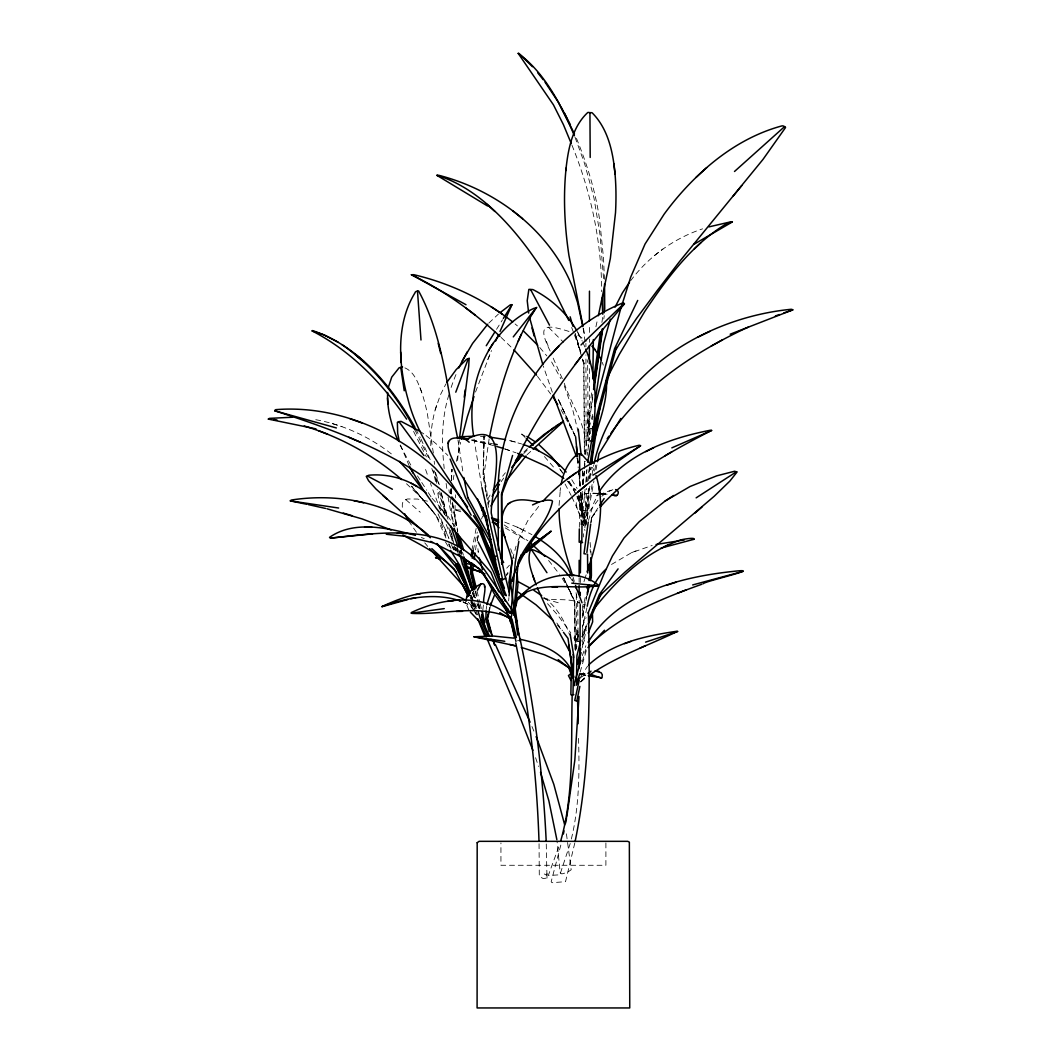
<?xml version="1.0" encoding="UTF-8"?>
<svg xmlns="http://www.w3.org/2000/svg" width="1061" height="1061" viewBox="0 0 1061 1061"><rect width="100%" height="100%" fill="white"/><g stroke="black" fill="none" stroke-linecap="round" stroke-linejoin="round"><path stroke-width="0.75" stroke-dasharray="5 3.75" d="M579.12 582.423L579.134 577.675M589.372 342.332L589.385 339.029M589.385 332.438L589.412 324.175M539.054 843.734L539.293 876.413L543.126 878.521L546.985 878.057L546.203 841.346M430.766 445.739L430.806 438.273A202.187 154.004 31.4 0 1 435.143 410.037L440.461 394.732L445.912 383.963M546.985 878.057L546.999 876.134M546.999 873.548L546.999 875.458L543.152 873.349M580.327 582.569L580.354 576.07M579.333 527.29L579.744 492.622M579.81 486.018L579.969 472.808M581.985 525.977L582.396 491.323M582.462 484.718L582.622 471.508M586.004 524.664L586.428 488.352M586.508 481.747L586.64 470.195M483.405 474.731L484.081 436.257L483.378 474.652L488.471 507.304M587.569 518.988L587.847 502.781L587.515 520.023L588.338 488.418M477.516 540.686L477.835 534.996M484.108 434.652L483.06 474.877L486.349 496.044M581.229 525.023L582.608 491.177M455.089 505.487L454.957 525.235M451.217 488.829L450.978 495.354L451.164 488.856M451.522 480.66L451.946 469.227L451.349 480.633M451.482 480.686L451.933 469.241M559.067 505.434L560.341 489.28M450.779 493.683L450.991 488.789M588.696 480.62L589.425 466.482M455.355 497.914L455.527 494.771M583.033 483.644L583.696 472.981M584.279 465.315C585.526 462.317 583.126 460.434 585.553 461.575M457.623 460.607L459.294 440.235M508.643 600.844L508.922 597.568M585.168 454.652L587.794 429.121L592.423 428.193M451.429 494.055L451.721 490.819M582.29 491.27L580.433 510.673L586.985 510.938L589.465 485.076M582.913 484.811L584.306 470.262M584.452 468.657L585.075 462.185M585.844 454.108C589.001 428.843 571.972 406.416 564.227 383.154M582.98 511.402L585.141 488.776M585.765 482.317L586.998 469.386M590.075 478.617L591.163 467.304M483.405 605.088L482.543 612.277M486.19 609.452L486.601 606.348M471.813 550.54L476.787 525.261M588.457 520.487L593.669 503.352L599.226 491.84M590.778 522.821L591.534 517.702M591.043 522.543L591.68 517.795L597.9 508.179M575.659 649.226L578.059 635.314M475.567 549.89L476.243 545.115M592.714 397.809L588.431 427.291L586.667 427.251L591.905 391.217M601.905 322.425L602.86 315.873M592.82 394.294L588.059 427.052L586.773 427.212M603.789 318.95L604.266 315.674M582.794 484.612L584.73 471.601M587.144 455.341L587.622 452.092M587.874 450.474L588.828 443.962M589.08 442.344L591.494 426.084M592.449 419.586L592.94 416.336M587.383 481.535L589.558 466.893M589.293 478.418L590.99 467.039M576.388 649.146L576.879 645.937M582.317 633.457L583.908 619.425L582.701 605.446M560.089 490.872L560.606 487.715M453.219 479.678L453.962 475.169M473.259 550.487L477.291 532.038M589.876 486.203L582.794 524.691L584.982 525.54M591.945 474.983L593.709 465.368M592.104 484.532L584.81 526.044M594.77 470.103L595.95 463.684M585.659 525.964L593.948 480.951M595.99 469.851L597.197 463.312M489.148 438.75L484.055 474.002L489.121 506.574M456.429 461.336L460.66 442.331M574.797 843.018L565.526 881.678L551.985 882.699L551.176 881.678L561.362 843.004M586.919 607.781L582.317 628.046M595.924 326.761L597.648 318.844M578.338 635.168L576.919 634.929L578.325 628.523M582.21 610.911L585.393 596.494M582.277 615.446L586.521 596.229M582.224 617.555L586.813 596.746M571.348 839.026C579.412 805.79 579.545 771.334 578.497 737.355M582.423 644.637L585.221 638.868M582.303 642.502L586.375 624.916M582.157 647.86L586.242 630.261M512.556 558.922L516.057 546.136M585.937 508.1L583.126 518.816L583.325 525.434M448.909 394.745C441.389 418.578 441.495 443.949 444.214 468.551M592.688 414.413L586.269 438.432L589.173 439.546M570.221 843.495L559.876 874.808L548.298 875.511L559.744 844.118M489.028 610.407L489.89 607.356M488.975 610.619L489.718 607.98M582.277 655.711L585.884 645.698M582.264 661.653L585.831 649.213M580.128 672.183L586.839 648.735M477.158 540.367L478.975 534.121M583.974 581.64L584.797 578.988M435.129 410.037L437.623 402M585.208 577.661L586.149 574.797M584.89 527.847L584.638 517.808M475.527 392.04L490.354 353.3M525.115 437.517L521.747 434.068L524.784 435.275M481.508 519.068L482.622 516.19M487.702 359.666L491.495 350.568M578.51 635.658L576.6 640.168L577.847 640.526M582.317 626.627L586.123 617.608M582.277 634.982L586.096 625.963M586.375 626.255L581.919 636.786L586.415 626.189M582.489 637.581L586.295 628.563M518.033 540.447L527.741 520.765L540.924 503.431M488.392 503.325L489.811 500.5M580.778 676.865L587.608 666.069M584.598 517.927L597.94 500.288M487.649 499.386L490.673 493.962M496.521 329.334L502.516 319.772M591.388 517.927L597.834 508.139M506.362 574.651L507.94 572.396M591.415 518.073L597.131 510.58M506.163 576.004L508.047 573.311M501.097 481.734L503.723 478.047M502.635 476.203L505.368 472.755M630.539 280.86C648.457 256.643 674.04 238.327 702.607 228.831M506.72 568.152L509.413 565.221M523.723 453.604L529.24 447.981M580.964 681.679L586.534 675.83M580.725 681.852L586.428 675.91M580.844 681.6L586.494 675.791M488.829 323.101L498.418 314.069M523.882 452.079L527.98 448.087M580.752 681.998L585.367 678.125M527.038 454.745L531.893 450.302M601.812 496.256L606.892 492.397L612.834 489.665M470.898 598.006L474.957 595.871L473.617 591.189M654.279 255.701L662.979 248.977M517.463 640.778L518.683 640.592M579.823 678.045L589.134 672.276M611.507 564.465L631.454 552.728L652.197 545.447M577.768 496.323L584.359 523.603L586.07 522.768L579.465 495.474M576.919 634.929L578.046 634.65M631.454 552.728L638.47 549.837M599.2 494.718L611.083 490.195M596.229 495.845L600.95 494.108M579.956 674.902L587.025 672.82M597.688 493.338C590.526 493.219 580.088 492.304 576.494 500.116C574.77 508.882 582.675 516.309 580.951 525.195M581.508 674.557L584.638 673.868L581.508 673.828M580.553 492.675L582.25 510.779L586.123 510.288L584.279 490.553M585.672 493.816L588.537 493.405M602.144 493.949L609.16 494.32M550.195 351.072C536.004 322.61 546.747 324.6 569.067 331.456M582.25 510.779L580.924 492.649M427.49 501.177L417.53 499.055L407.53 498.975A2.586 0.756 -26.3 0 0 405.832 499.651C401.31 500.381 401.774 507.755 403.379 510.871M521.707 434.161L525.222 436.283M460.421 510.049L455.792 509.824L459.214 510.553M580.287 673.868L586.813 674L580.42 673.841M598.046 493.418L591.547 493.219L597.874 493.789M599.664 493.458L604.545 493.604M480.474 436.363L487.211 436.827M578.497 641.401L576.441 641.295L576.309 593.537M587.794 429.121L589.836 429.254M599.452 493.935L607.369 494.651M600.698 493.564L608.828 494.466M588.616 440.633L586.07 440.209L585.924 354.878M585.805 675.273L580.858 674.425L585.566 675.273M471.747 439.784L492.437 443.71M315.767 419.705C343.791 424.785 370.342 437.159 392.597 454.877M472.49 440.315L493.617 445.58M471.601 440.302L490.514 444.705M515.646 442.092L508.365 440.222L521.574 443.949M545.022 598.948L559.227 603.046M332.252 423.551L342.013 426.681M504.704 448.896L516.19 452.861M504.784 448.922L510.394 450.766M456.111 510.222L460.819 511.787M542.768 598.033C554.903 601.375 568.616 597.356 580.473 603.271M504.651 522.092L517.198 527.131L531.932 534.638M463.047 601.919L470.474 605.181L473.365 609.213M463.113 601.905L465.686 602.94M421.323 537.463L424.267 538.67M404.904 367.862C414.572 372.013 418.153 383.14 421.655 392.172A209.11 55.689 -84.2 0 1 427.424 414.029L433.418 453.471M463.405 602.356L470.195 605.486L474.055 610.871M584.359 523.603L585.181 523.869L578.192 494.97M517.198 527.131L525.248 530.977M505.208 527.901L526.004 540.036M582.927 604.425L583.722 604.836M504.121 524.93L527.874 540.778M577.834 335.196L586.773 341.058M420.076 431.376L423.777 433.909M468.246 602.21L474.227 608.643M426.071 435.567L435.912 443.591L447.822 455.448M544.001 597.449C556.441 606.68 564.677 620.526 569.598 635.035M442.835 510.54L438.922 507.304L446.694 514.466L455.142 526.786M515.062 323.923L517.41 325.899M406.496 483.75C422.981 499.187 440.302 515.142 446.323 537.847M405.832 499.651L420.275 512.264M501.071 337.411L512.728 348.645M568.457 482.503L576.136 490.222M432.159 498.391L439.678 506.574L446.562 517.078M544.439 456.575L555.487 469.333M548.696 327.478L563.59 342.398M567.502 481.031L572.608 486.442M539.797 347.517L546.813 355.873M547.516 603.629L557.807 615.194L570.818 632.966M567.821 481.641L575.5 490.275M557.33 625.022L561.64 630.009M445.965 538.02L435.912 515.341L411.469 486.19L433.233 511.468M548.59 560.46L559.598 574.306M411.469 486.19L435.912 515.341M424.758 542.847L427.729 546.415M537.503 376.39L550.699 394.002M562.622 472.808L558.882 467.835L563.829 474.479A123.195 92.771 61.8 0 1 565.5 476.88M416.429 532.251L409.161 521.733M556.813 623.006L562.476 630.685M569.691 576.998L572.423 580.805L568.776 575.738M475.01 612.21L476.946 614.903M421.734 482.476L426.787 490.222M562.211 578.378L567.887 587.754M417.464 475.858L420.899 481.19M571.786 479.705L577.118 488.537M428.326 492.662L432.185 498.75M565.049 484.002L571.163 495.407M445.501 542.025L448.896 547.609M410.806 465.103L399.122 443.458M569.226 481.27L575.168 492.463M551.614 361.987L560.871 378.724M561.044 409.798L575.062 435.567M413.578 431.403L426.403 456.92M468.71 609.903L466.031 603.232M577.94 332.743L582.277 341.165M576.574 330.263L581.096 338.552M573.802 637.767L577.131 644.319M414.785 429.625L428.79 458.206M415.753 428.923L420.262 437.596M470.739 595.446L473.763 601.295M474.532 602.754L477.556 608.616M471.668 601.826L475.447 609.133M470.991 601.401L474.758 608.881M569.425 590.407L574.797 601.388L575.341 650.645M592.449 467.357L594.319 471.15M409.148 465.739L400.077 444.108M575.062 649.372L574.531 601.759L563.603 577.9L568.431 587.874M569.12 589.306L573.258 597.86M575.314 436.747L558.298 399.241L574.982 435.222M563.603 577.9L574.717 601.879M431.787 468.511L437.689 483.405M562.33 378.697L552.741 357.146M558.298 399.241L574.823 435.222M571.839 496.88L580.566 515.898L584.929 530.513M421.018 439.042L430.209 459.692M582.86 342.478L585.221 347.729M438.021 513.869L448.75 538.073M452.782 547.144L454.121 550.168M449.002 543.895L451.018 548.431M448.657 544.068L449.917 547.158M576.905 496.402L586.149 520.672M434.294 470.805L439.227 485.766M571.945 145.171C590.911 191.656 601.574 241.364 601.68 291.642M531.959 726.493L534.359 732.276M472.583 593.019L474.466 597.595M476.959 603.709L478.829 608.285M470.607 595.579L476.23 609.319M470.779 601.879L475.779 614.094M444.546 514.413L438.989 500.779L437.265 489.214M459.333 550.765L460.567 553.802M440.647 510.845L430.448 483.325M446.19 524.479L452.967 541.137M455.434 547.197L457.901 553.258M440.952 518.816L448.962 538.511M451.429 544.572L453.896 550.632M478.047 603.55L479.837 608.019M576.468 138.354C587.343 164.972 595.99 192.704 599.797 221.272L603.51 258.115L604.452 279.255M575.009 137.187L584.492 163.261L593.974 197.93L600.088 235.224L603.59 279.109M564.266 385.819L572.728 409.785L578.218 432.066M435.859 473.551L439.307 484.705M475.938 610.619L477.569 614.836M546.428 341.403L548.099 345.833M472.543 589.439L475.726 597.688M473.591 593.457L475.341 598.059M477.662 604.2L479.413 608.802L478.312 604.014M470.965 594.863L472.118 597.927M474.453 604.067L476.19 608.669M470.103 596.972L475.912 612.303M571.68 327.478L573.948 333.539M574.518 335.051L580.699 352.584M579.213 501.641L586.375 525.142M421.655 392.172L419.612 386.668M472.583 601.6L475.381 609.12M510.646 548.749L514.015 558.577M447.954 519.2L438.578 492.344M552.317 392.225L543.245 365.965M602.316 362.424L603.298 365.17M425.58 469.492L427.755 475.633M576.879 457.888L578.311 462.092M535.566 757.7L538.537 766.466M583.033 359.958L584.041 363.379L582.648 358.724M580.738 352.225L575.208 333.738L580.791 352.517M572.436 578.775L574.12 584.412M573.152 577.303L574.346 581.362M575.208 334.096L580.712 352.955M582.555 359.255L583.935 363.963M575.115 334.043L581.892 357.57M582.356 359.135L583.709 363.843L584.346 453.219M462.53 552.144L463.418 555.261M460.408 550.102L461.296 553.219M472.384 592.277L473.71 596.958M456.707 548.02L458.034 552.701M458.577 549.638L459.652 553.723M441.296 492.596L447.662 517.887M451.641 533.696L453.631 541.587M455.222 547.914L456.018 551.07M441.217 493.67L447.583 518.948M450.368 530.023L453.949 544.24M454.347 545.818L455.938 552.144M439.678 491.309L446.044 516.601M448.83 527.662L452.026 540.301M453.617 546.627L454.413 549.784M477.039 591.057L479.771 602.091M480.156 603.669L481.707 609.969M475.739 591.256L478.471 602.29M478.856 603.868L480.023 608.59M475.195 591.401L477.927 602.436M435.54 481.508L433.14 470.5M577.661 601.627L578.165 642.9M583.47 328.645L584.956 336.019M566.428 833.813L571.189 869.768L567.356 872.367L561.853 873.919L560.181 872.871L557.052 841.174M452.45 502.105L457.729 531.084M461.256 550.407L461.84 553.63M452.437 503.405L457.729 532.397M460.951 550.102L461.774 554.969M452.172 503.365L456.867 529.121M460.686 550.062L461.27 553.272M448.06 497.092L453.047 524.452M457.158 546.999L458.339 553.444M583.126 328.207L585.181 342.226M576.057 592.714L577.715 601.852M457.954 440.076L463.06 472.848M481.694 486.402L474.055 439.108M446.124 483.445L447.211 491.23M448.949 489.797L449.373 492.994M450.209 499.413L453.763 526.667M590.102 542.41L591.216 555.062M478.14 551.044L478.286 552.357L477.715 547.078M587.224 359.785L587.515 362.385M436.548 483.246L435.355 472.317M577.688 630.406L578.192 635.247M434.201 461.243L434.506 464.36M582.423 470.805L583.656 483.975M577.688 458.113L578.245 464.705M579.081 472.914L580.248 486.097M577.529 458.1L578.298 466.323M578.908 472.901L580.142 486.071M580.765 492.649L582.462 510.739M577.317 458.14L578.245 468.007M578.391 469.652L579.943 486.097M590.115 549.253L590.393 552.211M587.622 412.132L589.187 438.578M583.563 533.71L583.656 537.012M574.717 601.11L575.287 651.998M587.661 365.342L588.245 446.442M583.935 363.061L584.584 454.095M579.717 473.75L579.77 482.012M579.134 600.287L579.147 603.576M589.425 368.591L589.545 439.148M585.897 343.393L585.911 346.682M605.897 842.925L605.897 865.272L500.938 865.272L500.938 842.925M451.15 387.437A205.383 195.105 42.2 0 1 456.973 372.199M568.709 481.787A123.195 92.771 61.8 0 1 577.754 498.246M490.089 607.582L489.373 610.778L490.076 607.595"/><path stroke-width="1.5" d="M406.615 419.122C382.212 383.021 351.231 351.111 312.159 330.939L312.252 330.7A2.255 0.729 33.5 0 1 312.584 330.621C358.658 345.992 391.973 386.416 415.01 427.477M604.73 309.587L604.545 283.977M579.107 585.592L579.12 593.696M579.134 576.096L579.173 560.274M580.234 604.651L579.956 653.881M580.261 595.393L580.274 592.303M589.412 320.873L589.465 291.165M604.266 312.716L604.027 291.298M588.417 612.529C589.969 688.987 590.698 766.267 575.102 841.519M580.38 572.821L580.831 540.885M471.15 515.169C449.824 476.495 418.618 442.623 407.835 398.657A204.654 159.137 42.6 0 1 401.244 362.703C399.161 338.857 402.119 313.724 414.878 293.022C415.222 291.298 417.159 291.085 418.578 290.926C442.914 335.727 447.318 389.069 457.689 438.458M579.319 528.935L579.16 542.144L582.582 542.569M581.799 542.489L581.985 525.977M474.811 589.836L470.527 572.502L470.832 562.675M489.28 631.719L485.872 619.332M571.534 657.197L570.871 694.716L573.868 694.73M572.993 694.676L573.696 655.526L570.115 633.868M576.388 685.127L576.919 655.778L580.752 640.38M590.354 580.738L591.401 575.937L591.309 558.086M397.915 440.501C391.575 425.355 386.774 409.015 387.663 392.451M572.197 694.69C570.845 743.562 574.293 793.469 560.672 841.055M703.257 583.749C703.138 581.547 766.957 567.317 733.191 571.415C679.478 577.118 618.125 593.192 588.086 642.223M579.001 696.52L574.823 760.193L566.773 817.023M486.097 610.924L485.872 619.465M566.11 168.062C563.059 197.187 564.611 226.669 568.961 255.582L582.887 325.687M471.256 556.561L471.615 552.091M507.94 609.014L507.662 612.29L511.76 613.006M509.055 595.937L511.986 561.375M510.951 613.165L515.275 562.463L518.829 541.428M514.439 605.924L518.206 561.773C527.118 540.513 547.794 523.948 552.489 501.309L551.853 500.513C545.367 498.975 538.351 502.224 532.542 504.917M471.774 562.807L471.071 572.356L474.957 588.112M591.627 462.45L592.25 455.991M592.555 452.755L593.019 447.901M459.44 438.79L468.683 366.39L469.161 358.194L468.272 358.751A2.401 1.114 -21 0 0 466.508 359.374L456.137 369.652L446.708 382.544M482.543 612.277L482.052 620.274L489.678 636.401M509.744 644.425L515.407 645.831L473.962 636.772L493.312 636.043L513.776 638.138M485.049 513.617C484.307 503.365 416.787 425.726 466.137 439.639C514.413 413.923 490.606 492.45 491.243 513.086L505.566 578.351L502.635 579.677L499.373 578.895L484.957 513.352M465.938 601.11C466.469 592.701 474.201 587.449 481.018 583.908C488.59 581.653 482.755 598.046 483.75 601.826M565.805 170.675C568.006 150.052 571.879 127.373 587.728 112.532A3.077 1.525 22.4 0 1 589.943 112.705A3.21 1.671 -13.3 0 1 592.224 112.877C608.258 129.057 613.112 152.439 615.075 174.362A286.443 133.262 -64.4 0 1 615.513 212.691L610.354 258.38L598.351 315.754M448.14 443.485L448.418 441.349M472.238 558.338L473.259 550.487M588.245 522.065L583.988 553.723L585.977 554.001M586.852 552.529L590.685 524.041M464.214 397.159L465.248 389.772M464.864 438.657L459.002 437.357A2.082 0.915 0.5 0 1 459.93 436.8L473.471 436.204M473.511 564.2L472.37 572.144L476.256 587.913M474.187 559.426L475.103 553.073M593.576 379.745L600.486 332.252M593.537 389.374L602.356 328.777M593.908 389.626L602.728 329.016M594.863 403.326L603.669 343.127L610.3 319.175M590.049 463.644L596.561 419.758M591.468 463.79L600.393 403.644M578.683 668.775L580.42 657.502M516.243 601.295L517.927 584.916L517.092 572.33M593.351 339.547L592.86 378.817M512.211 560.354L508.909 582.37L509.797 588.749M587.608 462.145C595.261 425.09 600.645 385.249 585.738 349.149M515.049 608.059L515.779 604.054M594.014 463.763C613.722 373.989 703.881 317.823 791.055 309.295A3.475 1.605 -11.6 0 1 792.103 309.48L792.819 309.878L783.88 312.915M597.489 461.707L598.961 453.684L620.857 418.458M489.426 437.251C498.073 394.453 510.023 351.337 532.503 313.539M563.404 833.946L564.028 830.869M565.579 823.164L566.508 818.548M579.293 680.061L574.757 700.419L576.799 701.135L579.863 686.374M486.813 604.783L491.667 589.425M513.895 631.414L510.606 617.529C484.161 591.985 442.052 598.033 411.535 612.449A1.618 0.955 -0.8 0 0 411.336 613.178L411.761 613.324A2.175 0.756 -5.5 0 0 412.371 613.417C444.745 614.823 482.224 603.258 511.999 619.067L516.389 637.568L514.572 637.303L514.996 636.043M587.157 588.497L587.86 585.287M588.921 580.486L589.982 575.685L589.134 564.227M587.224 593.033L588.988 585.022M590.049 580.221L591.11 575.42L590.698 557.9M587.171 595.141L589.293 585.539M388.233 387.716L391.721 377.146L399.069 367.849A2.241 0.796 -5.7 0 1 400.766 367.451A2.347 0.703 -38.1 0 1 402.146 366.788L402.543 366.973M514.505 603.682L518.736 633.974L517.715 634.929L510.646 583.643M488.988 612.396L487.529 618.802L492.211 635.658M490.447 605.99L491.177 602.794M587.237 606.229C589.744 592.515 595.34 578.948 605.778 569.359M561.11 484.559C563.112 472.848 568.311 461.389 577.781 453.896A2.719 1.22 16 0 1 579.571 453.909A2.812 1.286 -9.3 0 1 581.401 454.068L590.486 464.134M577.86 661.693L580.818 648.894M581.057 652.648L577.834 664.252M488.59 611.932L487.105 618.762L491.8 635.632M523.046 593.563C542.105 574.996 576.203 567.29 598.179 584.969A1.817 0.915 -21.6 0 1 597.82 585.778C571.76 590.181 534.863 578.722 515.208 600.606L510.062 621.64L512.118 621.282M513.59 615.261L517.582 598.961M461.429 439.307L467.37 416.708L473.975 396.589M501.986 564.213L501.76 494.585M542.861 501.269C568.378 473.564 602.369 453.869 639.027 445.288A3.263 1.751 -24.3 0 1 640.539 445.766C588.523 481.296 531.296 521.19 510.593 583.895M594.836 406.403L620.128 310.701L630.672 277.226L645.048 244.03L664.08 214.256A281.351 256.457 -80.5 0 1 696.016 177.452C720.18 153.872 749.265 134.641 782.116 125.848A3.289 2.599 6.7 0 1 784.543 126.644A3.17 1.525 -20.6 0 1 785.498 127.585L763.005 159.402L679.438 261.682L657.329 290.435L636.454 318.552L618.921 344.653L615.605 350.236L592.489 436.708M592.728 430.342L614.571 348.684L637.714 300.435M580.937 660.366L573.789 685.247L574.664 685.578M576.574 684.491L579.691 673.602M512.582 455.434L501.455 494.134L501.8 563.895M594.783 438.047C600.088 419.214 607.621 400.196 606.441 380.329M526.428 552.396L551.07 531.203L535.606 542.609L522.463 555.075L524.532 552.927M571.335 143.712L563.418 124.654L553.444 104.84L518.206 53.382C544.704 72.519 561.508 105.583 574.439 135.728M587.091 571.932C597.608 541.389 606.176 507.357 596.043 475.58M501.667 494.93C527.808 423.047 574.704 361.363 624.332 304.096A2.865 0.836 -33.6 0 0 624.067 303.473A2.971 2.003 -21.7 0 0 622.078 303.234C547.105 334.162 497.185 413.153 498.086 493.949L498.338 550.036M490.553 605.274L494.386 595.407M512.145 581.375L513.219 578.245M516.972 567.264L521.269 554.731M614.624 351.973L616.308 347.358M455.779 392.185L468.272 358.751M483.179 514.744L484.293 511.866M588.033 613.099L603.908 574.041L612.422 555.991L624.014 537.954L639.359 521.561L665.114 501.031L690.088 486.495L716.705 475.845L734.557 471.256L737.09 471.973L729.782 481.177L714.159 496.309L625.234 571.892L602.927 592.595L600.261 595.46L588.192 624.04M615.048 307.159L622.449 292.836L629.558 282.093M588.63 619.942L599.425 594.372L618.086 568.882M495.686 340.966L498.285 335.196M466.734 597.131L467.543 595.327M518.245 341.072L521.375 334.135M500.023 331.43L511.919 304.746A2.401 1.552 -24.5 0 0 510.169 304.958L500.328 312.451M482.052 510.407L483.378 507.635M606.56 379.188L619.173 354.626L644.637 311.629C666.335 279.229 690.472 246.285 724.013 225.237C724.477 224.508 734.994 220.264 731.785 222.279L693.801 244.375M312.159 330.939L323.393 334.613M588.271 633.138L592.648 621.892L592.476 614.664M535.367 309.175L536.733 307.438L535.301 308.075A2.944 1.379 -10.9 0 0 534.015 308.327C486.707 329.838 465.355 386.827 473.644 436.111M458.856 367.968A205.383 195.105 42.2 0 1 462.344 360.833L472.583 343.432L487.689 324.268M477.45 590.287L480.752 584.107M462.344 360.833L467.397 351.668M492.145 496.376L499.439 484.346M551.03 531.336L525.765 549.598M490.925 505.951L499.028 492.025M597.635 600.115L601.733 593.205M488.498 350.674L493.113 343.26M486.256 345.727L494.811 332.066M503.365 318.406L511.919 304.746M493.153 490.049L499.996 479.904M599.929 490.54C624.438 454.506 668.894 438.286 710.127 430.289A2.706 1.061 -8.6 0 1 711.52 430.408C673.324 450.394 629.916 473.153 600.035 507.224M599.624 505.407L604.12 498.577M607.157 438.763L608.934 436.177M610.712 433.604C643.351 386.602 692.303 353.751 743.31 329.401M506.933 479.851L526.004 455.951M575.115 364.454L582.303 355.024M592.675 610.46C615.486 581.561 642.86 553.537 678.271 540.858C679.451 539.585 696.096 536.946 693.96 539.293L661.056 548.073M513.285 336.881L535.911 308.048M511.667 467.45L522.715 454.692M483.683 624.306L481.071 619.969M460.288 600.95C434.944 592.25 405.766 597.9 382.013 606.574C407.397 594.571 440.673 584.027 466.23 600.751M732.912 196.365L741.745 185.622M513.444 465.182L519.678 457.941M588.696 664.902C612.184 643.019 645.552 635.818 676.494 631.308A2.308 0.822 -6 0 1 677.422 631.388C650.168 644.703 615.818 656.56 589.266 675.247M538.683 502.012C528.617 500.248 516.747 497.277 507.94 504.147C493.577 520.991 508.975 543.351 511.986 561.587M550.526 354.997L558.935 346.032M743.151 571.348L692.674 584.943M515.46 460.766L521.826 454.068M587.94 647.568L604.505 630.234M588.749 673.47L591.004 671.149M589.783 645.088C620.685 614.85 661.878 598.603 701.918 584.213M518.856 597.595L522.105 594.412M581.017 344.958L624.067 303.473M694.226 249.003L700.936 242.611M696.016 177.439L706.692 167.638M531.574 445.686L554.107 427.251M533.113 449.201L563.444 421.496L555.977 425.978M529.147 447.039L544.2 434.347L563.418 421.442M734.491 171.484L784.543 126.644M694.862 513.166L701.997 507.025M517.264 600.247L526.283 592.462M578.218 491.813L586.428 484.93M491.071 639.332L488.577 640.804M577.661 679.783L579.823 678.045M428.564 535.195C391.867 502.874 339.109 492.649 291.563 499.996A2.546 1.393 -5.9 0 0 290.316 500.872L306.868 504.307M567.144 479.161L575.898 472.914M507.94 504.147L510.341 502.437M696.135 497.861L736.52 471.721M665.114 501.031L673.722 495.5M592.993 475.129L640.565 445.832M664.836 455.898L671.785 451.774M711.135 346.111L722.541 339.785M518.206 53.382L518.577 53.342A3.09 0.942 51.5 0 1 519.174 53.62L532.463 66.697M512.37 622.78L511.482 623.245L501.813 599.293M645.751 451.681L653.642 447.782M697.687 337.305L709.769 331.43M663.669 547.052L669.08 544.452M744.61 328.804L748.522 327.04M639.969 648.099L645.565 645.605M671.838 447.861L711.719 430.474M496.071 556.163L492.583 556.441L486.256 515.726M730.193 334.202L792.779 309.865M677.303 593.285L686.507 589.73M613.072 495.049C617.741 498.232 620.725 490.805 615.592 489.559M775.379 315.992L779.371 314.52M624.571 643.669L630.937 641.401M399.294 441.588L397.676 433.379L397.371 422.358A3.024 1.578 7.6 0 1 398.963 421.655L401.098 421.376L420.076 431.376M645.605 642.13L677.78 631.481M666.467 585.314L676.202 582.157M570.593 673.881L568.457 675.605L570.977 680.499M588.232 675.738L602.064 677.82L602.303 674.756L601.056 672.661L595.022 670.91M411.376 274.746L412.026 274.772A3.528 1.379 11.3 0 1 413.962 274.733C449.758 283.154 483.789 299.149 512.702 321.947M381.88 606.733L407.848 599.518M709 226.855L729.265 222.187A3.289 0.889 -1.2 0 1 731.785 222.279M656.083 544.492L684.292 539.93M426.482 493.299C410.7 479.904 389.626 473.365 369.016 475.209A2.268 0.875 -25.3 0 0 367.345 475.978L366.27 476.362L368.538 480.686L375.899 488.922L430.302 537.755M415.74 594.571L420.912 593.59M515.673 621.706L517.039 621.454L514.625 615.473M410.74 598.669L415.647 597.913M484.731 625.857L481.575 614.903M411.336 613.178L444.267 608.616M484.121 516.23A2.281 1.286 3.4 0 1 485.553 515.805L486.097 515.752M501.429 562.675L503.643 562.502L500.46 556.733M447.57 601.401L453.432 600.725M332.318 537.954C383.246 532.158 449.917 522.291 484.466 569.797L514.293 613.059L510.314 613.139M485.779 638.51L486.76 638.404M415.461 535.381C388.432 528.113 354.507 519.917 329.56 537.33A2.772 0.822 9.5 0 0 330.555 538.086L372.597 533.855M331.934 537.993L330.555 538.086M438.379 558.126L435.54 557.582L438.962 558.006M552.264 587.277L557.595 586.945M456.203 611.481L462.53 611.322M692.289 539.267L693.96 539.293M292.611 417.238L269.68 418.352A2.387 1.114 -7.2 0 0 268.367 419.095L271.43 419.32M364.546 527.211L371.987 527.29M519.452 640.685L520.447 640.711L517.092 626.958M397.331 533.206L406.496 533.59M569.943 575.155L574.399 575.42M571.799 583.152L597.82 585.778M590.5 440.899L592.98 441.164L592.953 426.403M386.297 534.24L405.713 536.375L432.848 542.728M490.155 437.132L505.566 439.639M273.95 419.586L276.961 419.97M290.316 500.872L338.631 508.02M473.962 636.772L504.784 641.295M612.237 494.797L616.865 495.514M459.002 437.357L468.564 439.174M494.028 444.015L497.224 444.625M268.367 419.095L315.979 428.869M308.406 504.625L325.608 508.458M353.963 500.726L363.631 502.768M519.638 639.213C541.269 643.616 567.821 653.404 573.829 677.289M465.726 563.205L475.514 565.699M411.389 274.733C443.856 290.449 473.471 311.868 499.917 336.337M327 508.789L362 518.882L391.111 529.93M494.466 644.849L493.073 640.221M467.543 506.986L454.692 489.731L435.037 467.981C392.61 429.121 333.857 405.05 275.807 409.652A2.838 1.79 13 0 0 274.772 410.793L336.377 427.941M521.256 647.382L544.572 654.796L558.444 661.175L569.465 668.059L571.547 673.828M491.561 517.781L498.657 520.009M343.26 513.073L352.371 515.779M496.72 446.456L503.378 448.458M304.242 425.978C339.984 436.8 373.578 455.076 401.734 479.625M435.846 557.768L440.527 559.253M465.527 567.211L479.599 571.68M598.033 671.149L599.24 671.533M492.251 522.264L496.972 523.842M350.064 418.763L361.934 422.928M591.335 674.544L601.269 678.138M523.06 444.413C539.306 450.036 555.062 458.591 566.15 472.026M465.699 566.017L485.036 573.961M318.645 430.713L327.677 434.228M517.635 453.379L546.561 466.469L563.749 478.484M451.8 496.919L478.458 528.033L504.452 594.757L506.296 595.698L480.315 528.975C429.798 464.771 349.997 434.944 274.772 410.793M348.844 437.225L360.66 442.357M492.065 518.988L498.577 522.025M479.307 571.415L483.113 573.112M430.686 541.375L459.081 555.845L476.429 566.693M457.967 599.85L460.686 601.11M324.533 335.09L338.167 342.199M495.964 520.726L498.736 522.131M517.264 581.189L529.916 588.019M402.835 535.089C421.814 545.5 442.822 555.579 456.522 572.542M367.345 475.965L392.398 489.227M411.748 274.852L465.991 304.719M411.336 483.299L417.145 486.561M526.866 436.416L535.314 441.853M499.758 612.648L510.169 618.802L514.572 637.303M568.736 320.382L549.823 281.894C524.054 239.03 484.904 189.627 436.88 175.33L487.529 205.98M517.688 591.746L536.084 604.889L553.219 620.566M534.558 536.19C550.208 545.553 565.221 558.179 571.309 575.937M491.137 306.762L501.906 313.897M534.015 590.433L541.68 595.619M342.08 344.679C373.087 366.138 397.398 396.376 414.785 429.625M458.073 554.067L480.938 570.221L510.765 613.483M582.847 326.616L577.582 302.624L572.993 288.3C550.752 231.457 497.397 190.463 439.108 175.383A3.276 0.995 11.3 0 0 436.88 175.344M477.423 567.396L479.4 568.802L508.299 610.712M465.633 307.823L475.063 315.024M558.179 659.61L568.802 667.754L572.449 677.86M509.227 612.064L509.93 612.608M530.42 542.821L544.956 556.402M512.609 210.675L522.596 218.738M538.922 444.639L551.773 456.946L559.253 466.084M466.137 439.639L469.187 442.251M356.801 355.435L363.923 361.536M354.719 354.082L361.721 360.117M486.283 203.792L494.89 211.497M382.796 495.341L387.106 499.24M431.84 548.63L454.333 569.187L467.954 595.539M523.298 330.846L537.688 345.196M492.45 520.593L499.015 527.781M399.268 461.323L409.732 472.596L423.273 490.54M437.304 544.174L458.485 566.282L469.532 595.433M490.036 436.31L491.959 438.18M526.256 438.644L533.073 445.368M535.341 447.609L538.763 450.965M513.895 349.798L536.561 375.156M470.368 612.144L479.559 621.746L486.495 636.401M436.986 543.497L456.363 567.622L469.227 592.515M595.088 349.56L592.078 346.098L597.82 353.592M429.612 548.59L463.219 585.645L468.286 595.778M568.776 575.738C559.797 564.014 547.211 555.752 533.736 550.049A3.05 1.313 -0.3 0 0 531.68 549.956A3.064 0.981 17.9 0 0 530.447 549.996C526.283 561.521 532.542 573.948 536.163 584.903M537.688 72.732L543.245 79.734M563.471 632.343L568.006 638.39L573.391 676.52M556.521 462.516L559.412 466.336M544.983 82.055L558.219 102.002L574.452 133.872M398.949 421.655L423.962 455.593M507.596 612.396L494.174 593.59L484.864 575.924M531.68 549.956L546.945 572.701M473.485 515.673L480.209 525.991L499.121 574.518M576.574 330.263C566.481 312.743 551.057 298.831 533.126 289.68A3.541 1.737 -0.4 0 0 530.58 289.534A3.501 1.167 25.2 0 0 528.842 289.454L527.224 300.701L528.67 313.088M501.376 531.044L505.341 537.582M553.524 397.902L557.701 404.506M450.593 550.394L459.917 565.712L470.381 593.324M406.27 516.932L408.472 520.672L404.586 513.67M409.825 466.999L423.458 490.182L436.31 508.378L451.044 526.932L490.938 572.356L498.789 591.813M467.676 497.317L490.898 539.452M491.866 545.394L465.567 497.861L450.129 459.081M476.721 525.248L482.304 535.341M485.487 541.097L495.845 559.823M409.917 467.158L413.233 473.365M530.58 289.534L549.505 325.17M462.583 584.253L468.63 595.964M478.126 541.866L493.14 571.123L505.222 601.056M598.722 354.931L601.202 359.825M570.566 653.205L548.391 612.316L537.29 587.794M455.58 564.439L465.248 583.537M564.293 112.784L570.433 124.906M561.362 107.678L567.343 119.535M575.752 586.348L582.025 602.767M488.007 635.791L481.071 621.123L478.259 611.918M477.543 499.028L485.275 517.967L489.691 534.306M495.46 644.73L530.102 722.196M458.392 565.062L461.084 571.11M457.371 563.723L465.421 581.866M450.766 525.885L457.49 545.553M536.15 736.613L553.815 784.344L564.691 824.861M485.01 633.709L486.15 636.454M487.278 639.213L518.749 714.053L532.887 750.379M477.662 618.669L484.532 635.459M462.463 564.067L472.437 590.393M500.885 579.067L504.426 588.165M553.325 395.037L576.402 456.482M532.821 575.685L534.585 580.738M459.758 536.972L463.776 550.447M542.755 364.427L529.572 317.584M572.688 575.831C565.619 554.107 558.895 531.773 559.107 508.696M482.53 569.823L479.267 557.953M540.513 772.315L548.895 800.936L556.853 839.636M462.556 564.319L460.05 555.248M570.155 316.801L572.9 326.231M457.211 533.391L461.641 549.014M463.869 556.826L473.179 589.624M454.201 528.232L459.519 546.972M462.636 557.914L471.057 587.595M493.498 640.26L494.771 644.849M531.999 327.955L534.174 336.125M485.553 515.805L487.185 522.092M440.726 353.485L438.193 343.313M505.593 577.569L509.227 592.263M482.105 611.547L484.824 622.568M510.368 618.47L515.951 641.375M467.795 497.675L463.816 477.463M575.539 585.433L576.295 588.59M481.986 487.596L502.635 579.677M495.991 568.325L496.495 570.566M520.288 640.088C534.492 706.294 542.98 773.708 546.203 841.346M515.739 642.966C529.054 707.966 536.733 774.119 538.975 840.431M458.325 534.306L460.673 547.184M457.755 533.962L460.103 546.839M495.752 567.211L493.67 555.208M465.673 559.81L467.715 572.874M598.855 486.389L599.823 492.781M400.766 367.451L404.228 390.766M573.126 654.451L573.577 657.621M568.829 645.022L571.959 667.263M613.868 163.818L615.075 174.362M578.218 429.108L581.176 455.169M575.619 436.747L577.476 456.482M576.441 446.588L577.37 456.455M484.598 587.21L484.519 585.911M417.49 291.125L420.992 339.984M387.517 397.848L387.875 403.936M400.673 352.066L401.23 362.703M601.998 298.101L602.781 314.255M578.112 723.708L577.608 700.737M587.515 554.2L587.714 573.006M579.571 453.909L579.704 472.092M589.943 112.705L590.195 157.452M589.385 345.621L589.412 363.671M532.105 314.335A73.686 3.302 -62.3 0 1 535.062 309.772M477.185 842.713L477.092 1007.95L629.743 1007.95L629.359 842.155L627.741 841.333L479.081 841.333L477.185 842.713"/></g></svg>
